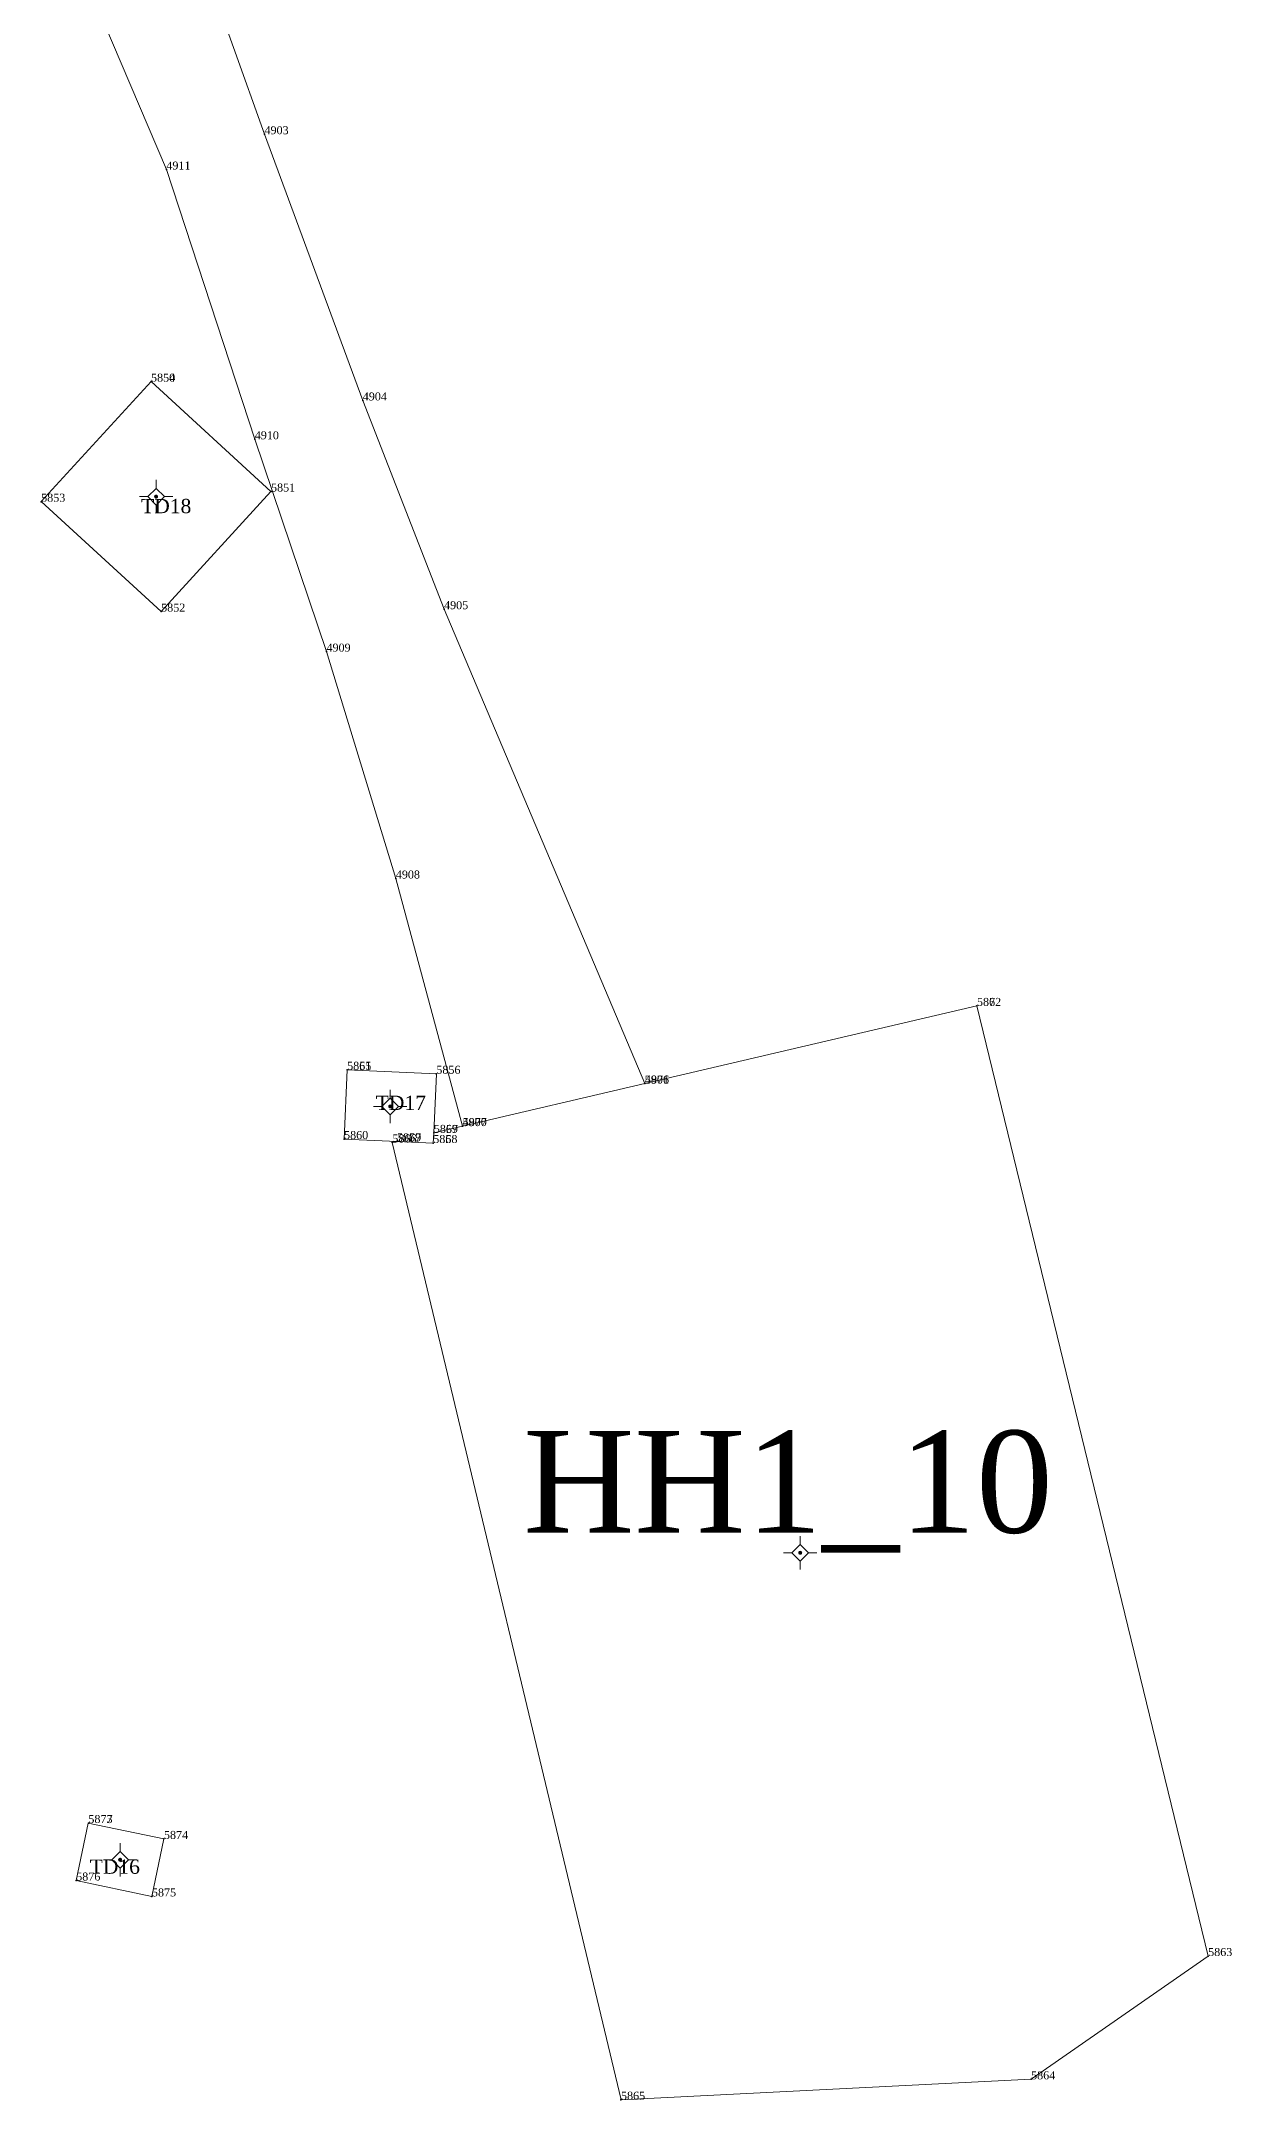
# Model space of a CAD drawing. Header units: metres. Extents: x 543554 to 549226, y 1840763 to 1844579.
# Drawn here: x 547684.2 to 547773.5, y 1841784.3 to 1841938.7 of the extents above; entities that cross this region are included whole.
import ezdxf

# ---------------------------------------------------------------- set-up
doc = ezdxf.new("R2010")
doc.units = ezdxf.units.M
doc.header["$MEASUREMENT"] = 0
for name, color, linetype, lineweight in [('Level 11', 7, 'Continuous', 0), ('Level 12', 7, 'Continuous', 0), ('Level 28', 7, 'Continuous', 0), ('Level 30', 7, 'Continuous', 0), ('Level 7', 7, 'Continuous', 0)]:
    doc.layers.add(name, color=color, linetype=linetype, lineweight=lineweight)
doc.styles.add('Style-Vntime', font='Vntime.shx')

# ---------------------------------------------------------------- blocks, each defined once
blk = doc.blocks.new('CENTRD')
at = {"layer": 'Level 11', "linetype": 'Continuous', "lineweight": 0}
h = blk.add_hatch(color=1, dxfattribs=at)
edge = h.paths.add_edge_path()
edge.add_arc((0, 0), 1.5, 0, 360)
at = {"layer": 'Level 11', "color": 1, "linetype": 'Continuous', "lineweight": 0}
for p, q in [((0, 6.2), (-6.3, 0)), ((0, 12.5), (0, 6.2)), ((6.2, 0), (0, 6.2)), ((-6.3, 0), (-12.5, 0)), ((-6.3, 0), (0, -6.3)), ((0, -6.3), (6.2, 0)), ((0, -6.3), (0, -12.5)), ((12.5, 0), (6.2, 0))]:
    blk.add_line(p, q, dxfattribs=at)
blk = doc.blocks.new('DDCT')
at = {"layer": 'Level 7', "color": 3, "linetype": 'Continuous', "lineweight": 30}
blk.add_point((0, 0), dxfattribs=at)
blk = doc.blocks.new('SHMIA_4902')
at = {"layer": 'Level 12', "color": 2, "linetype": 'Continuous', "lineweight": 0, "style": 'Style-Vntime'}
blk.add_text('4903', height=0.6, dxfattribs=at).set_placement((0, 0))
blk = doc.blocks.new('SHMIA_4903')
at = {"layer": 'Level 12', "color": 2, "linetype": 'Continuous', "lineweight": 0, "style": 'Style-Vntime'}
blk.add_text('4904', height=0.6, dxfattribs=at).set_placement((0, 0))
blk = doc.blocks.new('SHMIA_4904')
at = {"layer": 'Level 12', "color": 2, "linetype": 'Continuous', "lineweight": 0, "style": 'Style-Vntime'}
blk.add_text('4905', height=0.6, dxfattribs=at).set_placement((0, 0))
blk = doc.blocks.new('SHMIA_4905')
at = {"layer": 'Level 12', "color": 2, "linetype": 'Continuous', "lineweight": 0, "style": 'Style-Vntime'}
blk.add_text('4906', height=0.6, dxfattribs=at).set_placement((0, 0))
blk = doc.blocks.new('SHMIA_4906')
at = {"layer": 'Level 12', "color": 2, "linetype": 'Continuous', "lineweight": 0, "style": 'Style-Vntime'}
blk.add_text('4907', height=0.6, dxfattribs=at).set_placement((0, 0))
blk = doc.blocks.new('SHMIA_4907')
at = {"layer": 'Level 12', "color": 2, "linetype": 'Continuous', "lineweight": 0, "style": 'Style-Vntime'}
blk.add_text('4908', height=0.6, dxfattribs=at).set_placement((0, 0))
blk = doc.blocks.new('SHMIA_4908')
at = {"layer": 'Level 12', "color": 2, "linetype": 'Continuous', "lineweight": 0, "style": 'Style-Vntime'}
blk.add_text('4909', height=0.6, dxfattribs=at).set_placement((0, 0))
blk = doc.blocks.new('SHMIA_4909')
at = {"layer": 'Level 12', "color": 2, "linetype": 'Continuous', "lineweight": 0, "style": 'Style-Vntime'}
blk.add_text('4910', height=0.6, dxfattribs=at).set_placement((0, 0))
blk = doc.blocks.new('SHMIA_4910')
at = {"layer": 'Level 12', "color": 2, "linetype": 'Continuous', "lineweight": 0, "style": 'Style-Vntime'}
blk.add_text('4911', height=0.6, dxfattribs=at).set_placement((0, 0))
blk = doc.blocks.new('SHMIA_5849')
at = {"layer": 'Level 12', "color": 2, "linetype": 'Continuous', "lineweight": 0, "style": 'Style-Vntime'}
blk.add_text('5850', height=0.6, dxfattribs=at).set_placement((0, 0))
blk = doc.blocks.new('SHMIA_5850')
at = {"layer": 'Level 12', "color": 2, "linetype": 'Continuous', "lineweight": 0, "style": 'Style-Vntime'}
blk.add_text('5851', height=0.6, dxfattribs=at).set_placement((0, 0))
blk = doc.blocks.new('SHMIA_5851')
at = {"layer": 'Level 12', "color": 2, "linetype": 'Continuous', "lineweight": 0, "style": 'Style-Vntime'}
blk.add_text('5852', height=0.6, dxfattribs=at).set_placement((0, 0))
blk = doc.blocks.new('SHMIA_5852')
at = {"layer": 'Level 12', "color": 2, "linetype": 'Continuous', "lineweight": 0, "style": 'Style-Vntime'}
blk.add_text('5853', height=0.6, dxfattribs=at).set_placement((0, 0))
blk = doc.blocks.new('SHMIA_5853')
at = {"layer": 'Level 12', "color": 2, "linetype": 'Continuous', "lineweight": 0, "style": 'Style-Vntime'}
blk.add_text('5854', height=0.6, dxfattribs=at).set_placement((0, 0))
blk = doc.blocks.new('SHMIA_5854')
at = {"layer": 'Level 12', "color": 2, "linetype": 'Continuous', "lineweight": 0, "style": 'Style-Vntime'}
blk.add_text('5855', height=0.6, dxfattribs=at).set_placement((0, 0))
blk = doc.blocks.new('SHMIA_5855')
at = {"layer": 'Level 12', "color": 2, "linetype": 'Continuous', "lineweight": 0, "style": 'Style-Vntime'}
blk.add_text('5856', height=0.6, dxfattribs=at).set_placement((0, 0))
blk = doc.blocks.new('SHMIA_5856')
at = {"layer": 'Level 12', "color": 2, "linetype": 'Continuous', "lineweight": 0, "style": 'Style-Vntime'}
blk.add_text('5857', height=0.6, dxfattribs=at).set_placement((0, 0))
blk = doc.blocks.new('SHMIA_5857')
at = {"layer": 'Level 12', "color": 2, "linetype": 'Continuous', "lineweight": 0, "style": 'Style-Vntime'}
blk.add_text('5858', height=0.6, dxfattribs=at).set_placement((0, 0))
blk = doc.blocks.new('SHMIA_5858')
at = {"layer": 'Level 12', "color": 2, "linetype": 'Continuous', "lineweight": 0, "style": 'Style-Vntime'}
blk.add_text('5859', height=0.6, dxfattribs=at).set_placement((0, 0))
blk = doc.blocks.new('SHMIA_5859')
at = {"layer": 'Level 12', "color": 2, "linetype": 'Continuous', "lineweight": 0, "style": 'Style-Vntime'}
blk.add_text('5860', height=0.6, dxfattribs=at).set_placement((0, 0))
blk = doc.blocks.new('SHMIA_5860')
at = {"layer": 'Level 12', "color": 2, "linetype": 'Continuous', "lineweight": 0, "style": 'Style-Vntime'}
blk.add_text('5861', height=0.6, dxfattribs=at).set_placement((0, 0))
blk = doc.blocks.new('SHMIA_5861')
at = {"layer": 'Level 12', "color": 2, "linetype": 'Continuous', "lineweight": 0, "style": 'Style-Vntime'}
blk.add_text('5862', height=0.6, dxfattribs=at).set_placement((0, 0))
blk = doc.blocks.new('SHMIA_5862')
at = {"layer": 'Level 12', "color": 2, "linetype": 'Continuous', "lineweight": 0, "style": 'Style-Vntime'}
blk.add_text('5863', height=0.6, dxfattribs=at).set_placement((0, 0))
blk = doc.blocks.new('SHMIA_5863')
at = {"layer": 'Level 12', "color": 2, "linetype": 'Continuous', "lineweight": 0, "style": 'Style-Vntime'}
blk.add_text('5864', height=0.6, dxfattribs=at).set_placement((0, 0))
blk = doc.blocks.new('SHMIA_5864')
at = {"layer": 'Level 12', "color": 2, "linetype": 'Continuous', "lineweight": 0, "style": 'Style-Vntime'}
blk.add_text('5865', height=0.6, dxfattribs=at).set_placement((0, 0))
blk = doc.blocks.new('SHMIA_5865')
at = {"layer": 'Level 12', "color": 2, "linetype": 'Continuous', "lineweight": 0, "style": 'Style-Vntime'}
blk.add_text('5866', height=0.6, dxfattribs=at).set_placement((0, 0))
blk = doc.blocks.new('SHMIA_5866')
at = {"layer": 'Level 12', "color": 2, "linetype": 'Continuous', "lineweight": 0, "style": 'Style-Vntime'}
blk.add_text('5867', height=0.6, dxfattribs=at).set_placement((0, 0))
blk = doc.blocks.new('SHMIA_5867')
at = {"layer": 'Level 12', "color": 2, "linetype": 'Continuous', "lineweight": 0, "style": 'Style-Vntime'}
blk.add_text('5868', height=0.6, dxfattribs=at).set_placement((0, 0))
blk = doc.blocks.new('SHMIA_5868')
at = {"layer": 'Level 12', "color": 2, "linetype": 'Continuous', "lineweight": 0, "style": 'Style-Vntime'}
blk.add_text('5869', height=0.6, dxfattribs=at).set_placement((0, 0))
blk = doc.blocks.new('SHMIA_5869')
at = {"layer": 'Level 12', "color": 2, "linetype": 'Continuous', "lineweight": 0, "style": 'Style-Vntime'}
blk.add_text('5870', height=0.6, dxfattribs=at).set_placement((0, 0))
blk = doc.blocks.new('SHMIA_5870')
at = {"layer": 'Level 12', "color": 2, "linetype": 'Continuous', "lineweight": 0, "style": 'Style-Vntime'}
blk.add_text('5871', height=0.6, dxfattribs=at).set_placement((0, 0))
blk = doc.blocks.new('SHMIA_5871')
at = {"layer": 'Level 12', "color": 2, "linetype": 'Continuous', "lineweight": 0, "style": 'Style-Vntime'}
blk.add_text('5872', height=0.6, dxfattribs=at).set_placement((0, 0))
blk = doc.blocks.new('SHMIA_5872')
at = {"layer": 'Level 12', "color": 2, "linetype": 'Continuous', "lineweight": 0, "style": 'Style-Vntime'}
blk.add_text('5873', height=0.6, dxfattribs=at).set_placement((0, 0))
blk = doc.blocks.new('SHMIA_5873')
at = {"layer": 'Level 12', "color": 2, "linetype": 'Continuous', "lineweight": 0, "style": 'Style-Vntime'}
blk.add_text('5874', height=0.6, dxfattribs=at).set_placement((0, 0))
blk = doc.blocks.new('SHMIA_5874')
at = {"layer": 'Level 12', "color": 2, "linetype": 'Continuous', "lineweight": 0, "style": 'Style-Vntime'}
blk.add_text('5875', height=0.6, dxfattribs=at).set_placement((0, 0))
blk = doc.blocks.new('SHMIA_5875')
at = {"layer": 'Level 12', "color": 2, "linetype": 'Continuous', "lineweight": 0, "style": 'Style-Vntime'}
blk.add_text('5876', height=0.6, dxfattribs=at).set_placement((0, 0))
blk = doc.blocks.new('SHMIA_5876')
at = {"layer": 'Level 12', "color": 2, "linetype": 'Continuous', "lineweight": 0, "style": 'Style-Vntime'}
blk.add_text('5877', height=0.6, dxfattribs=at).set_placement((0, 0))

msp = doc.modelspace()

# ---------------------------------------------------------------- linework, layer by layer
at = {"layer": 'Level 30', "color": 2, "linetype": 'Continuous', "lineweight": 0}
for p, q in [((547715.7896, 1841857.318), (547729.461, 1841860.5121)), ((547713.6282, 1841856.813), (547715.7896, 1841857.318))]:
    msp.add_line(p, q, dxfattribs=at)
at = {"layer": 'Level 30', "color": 2, "linetype": 'Continuous', "lineweight": 0, "flags": 128}
for points in [[(547696.2867, 1841944.6931), (547700.925, 1841931.6818), (547708.3034, 1841911.7228), (547714.3995, 1841896.0692), (547729.461, 1841860.5121)], [(547688.159, 1841941.7658), (547693.5707, 1841929.033), (547700.2026, 1841908.8052), (547705.5782, 1841892.8921), (547710.7808, 1841875.8782), (547715.7896, 1841857.318)], [(547701.4179, 1841904.8904), (547692.4211, 1841913.1304), (547684.1811, 1841904.1335), (547693.178, 1841895.8936), (547701.4179, 1841904.8904)], [(547729.461, 1841860.5121), (547754.3678, 1841866.3312), (547771.7136, 1841795.0994), (547758.4348, 1841785.8588), (547727.6731, 1841784.3273), (547710.519, 1841856.0866), (547710.8743, 1841856.1696)], [(547713.6282, 1841856.813), (547713.8246, 1841861.244), (547707.1312, 1841861.5406), (547706.901, 1841856.3457), (547710.8743, 1841856.1696)], [(547710.8743, 1841856.1696), (547713.5943, 1841856.049), (547713.6282, 1841856.813)], [(547693.3929, 1841803.8772), (547692.4912, 1841799.5706), (547686.8143, 1841800.7592), (547687.716, 1841805.0658), (547693.3929, 1841803.8772)]]:
    msp.add_lwpolyline(points, dxfattribs=at)

# ---------------------------------------------------------------- block references
at = {"layer": 'Level 11', "color": 1, "linetype": 'Continuous', "lineweight": 0, "xscale": 0.1, "yscale": 0.1, "zscale": 0.1}
for p in [(547692.8, 1841904.51), (547710.36, 1841858.79), (547741.11, 1841825.33), (547690.1, 1841802.32)]:
    msp.add_blockref('CENTRD', p, dxfattribs=at)
at = {"layer": 'Level 12', "color": 2, "linetype": 'Continuous', "lineweight": 0}
for name, p in [('SHMIA_4902', (547700.93, 1841931.68)), ('SHMIA_4910', (547693.57, 1841929.03)), ('SHMIA_5849', (547692.42, 1841913.13)), ('SHMIA_5853', (547692.42, 1841913.13)), ('SHMIA_4903', (547708.3, 1841911.72)), ('SHMIA_4909', (547700.2, 1841908.81)), ('SHMIA_5850', (547701.42, 1841904.89)), ('SHMIA_5852', (547684.18, 1841904.13)), ('SHMIA_5851', (547693.18, 1841895.89)), ('SHMIA_4904', (547714.4, 1841896.07)), ('SHMIA_4908', (547705.58, 1841892.89)), ('SHMIA_4907', (547710.78, 1841875.88)), ('SHMIA_5861', (547754.37, 1841866.33)), ('SHMIA_5871', (547754.37, 1841866.33)), ('SHMIA_5854', (547707.13, 1841861.54)), ('SHMIA_5860', (547707.13, 1841861.54)), ('SHMIA_5855', (547713.82, 1841861.24)), ('SHMIA_4905', (547729.46, 1841860.51)), ('SHMIA_5870', (547729.46, 1841860.51)), ('SHMIA_5856', (547713.63, 1841856.81)), ('SHMIA_5868', (547713.63, 1841856.81)), ('SHMIA_4906', (547715.79, 1841857.32)), ('SHMIA_5869', (547715.79, 1841857.32)), ('SHMIA_5859', (547706.9, 1841856.35)), ('SHMIA_5865', (547710.52, 1841856.09)), ('SHMIA_5858', (547710.87, 1841856.17)), ('SHMIA_5866', (547710.87, 1841856.17)), ('SHMIA_5857', (547713.59, 1841856.05)), ('SHMIA_5867', (547713.59, 1841856.05)), ('SHMIA_5872', (547687.72, 1841805.07)), ('SHMIA_5876', (547687.72, 1841805.07)), ('SHMIA_5873', (547693.39, 1841803.88)), ('SHMIA_5875', (547686.81, 1841800.76)), ('SHMIA_5874', (547692.49, 1841799.57)), ('SHMIA_5862', (547771.71, 1841795.1)), ('SHMIA_5863', (547758.43, 1841785.86)), ('SHMIA_5864', (547727.67, 1841784.33))]:
    msp.add_blockref(name, p, dxfattribs=at)
at = {"layer": 'Level 7', "color": 3, "linetype": 'Continuous', "lineweight": 30}
for p in [(547700.93, 1841931.68), (547693.57, 1841929.03), (547692.42, 1841913.13), (547692.42, 1841913.13), (547708.3, 1841911.72), (547700.2, 1841908.81), (547684.18, 1841904.13), (547701.42, 1841904.89), (547714.4, 1841896.07), (547693.18, 1841895.89), (547705.58, 1841892.89), (547710.78, 1841875.88), (547754.37, 1841866.33), (547754.37, 1841866.33), (547707.13, 1841861.54), (547707.13, 1841861.54), (547713.82, 1841861.24), (547729.46, 1841860.51), (547729.46, 1841860.51), (547706.9, 1841856.35), (547710.52, 1841856.09), (547710.87, 1841856.17), (547710.87, 1841856.17), (547713.59, 1841856.05), (547713.59, 1841856.05), (547713.63, 1841856.81), (547713.63, 1841856.81), (547715.79, 1841857.32), (547715.79, 1841857.32), (547687.72, 1841805.07), (547687.72, 1841805.07), (547693.39, 1841803.88), (547686.81, 1841800.76), (547692.49, 1841799.57), (547771.71, 1841795.1), (547758.43, 1841785.86), (547727.67, 1841784.33)]:
    msp.add_blockref('DDCT', p, dxfattribs=at)

# ---------------------------------------------------------------- texts
at = {"layer": 'Level 28', "color": 1, "lineweight": 0, "style": 'Style-Vntime'}
for s, height, p in [('TD18', 1.06994, (547691.6731, 1841903.2692)), ('TD17', 1.06994, (547709.2704, 1841858.5287)), ('HH1_10', 7.63407, (547720.3471, 1841826.8389)), ('TD16', 1.06994, (547687.8174, 1841801.2656))]:
    msp.add_text(s, height=height, dxfattribs=at).set_placement(p)

doc.saveas('drawing.dxf')
